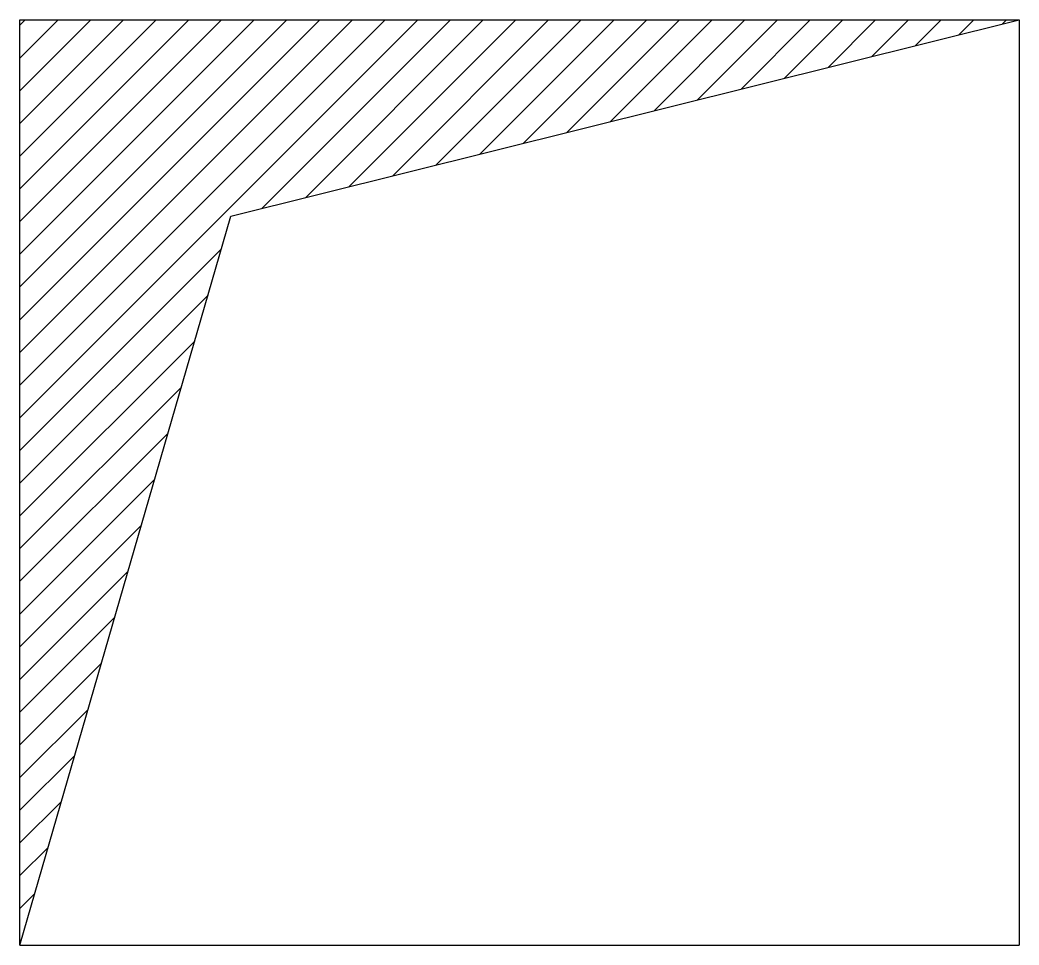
# Model space of a CAD drawing. Header units: metres. Extents: x 13201.04 to 13206.44, y 18564.07 to 18569.07.
import ezdxf

# ---------------------------------------------------------------- set-up
doc = ezdxf.new("R2010")
doc.units = ezdxf.units.M
doc.layers.add('PUB_DIM', color=90, linetype='Continuous')

msp = doc.modelspace()

# ---------------------------------------------------------------- hatches: boundary and pattern name
at = {"layer": 'PUB_DIM'}
h = msp.add_hatch(dxfattribs=at)
h.set_pattern_fill('SOLID')
h.paths.add_polyline_path([(13206.44, 18569.07), (13201.04, 18569.07), (13201.04, 18564.07), (13202.18, 18568.01)])

# ---------------------------------------------------------------- linework, layer by layer
for p, q in [((13201.04, 18569.07), (13201.04, 18569.07)), ((13201.04, 18569.07), (13206.44, 18569.07)), ((13201.04, 18564.07), (13201.04, 18569.07)), ((13202.18, 18568.01), (13206.44, 18569.07)), ((13206.44, 18569.07), (13206.44, 18564.07)), ((13201.04, 18564.07), (13202.18, 18568.01)), ((13201.04, 18564.07), (13206.44, 18564.07))]:
    msp.add_line(p, q, dxfattribs=at)

doc.saveas('drawing.dxf')
